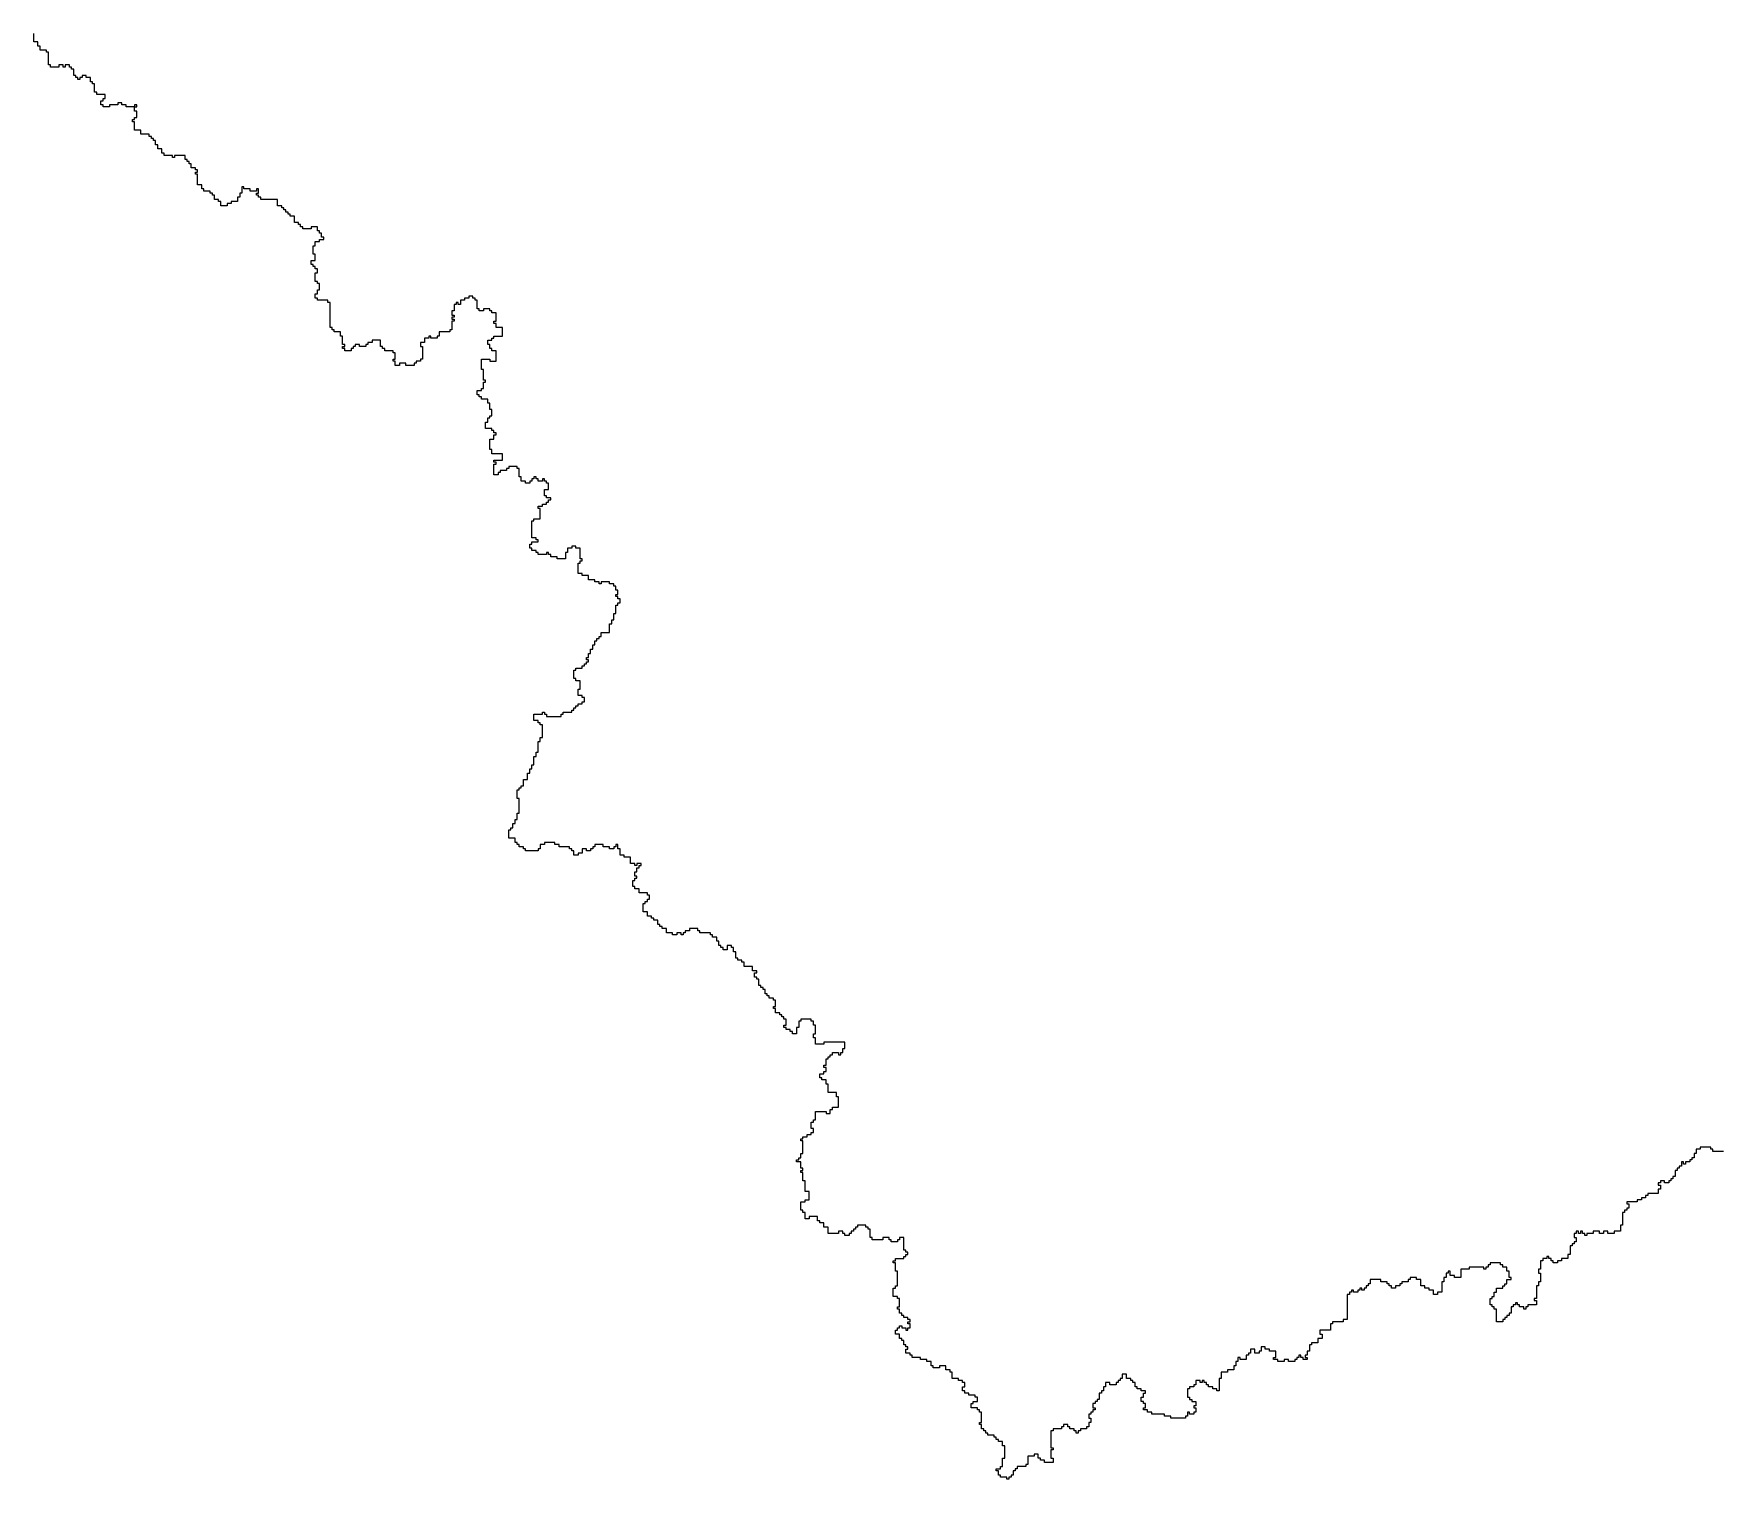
# Model space of a CAD drawing. Header units: inches. Extents: x -98695 to 376223, y 1122520 to 1501782.
# Drawn here: x 311630 to 336384, y 1146025 to 1167243 of the extents above; entities that cross this region are included whole.
import ezdxf

# ---------------------------------------------------------------- set-up
doc = ezdxf.new("R2010")
doc.units = ezdxf.units.IN
doc.header["$MEASUREMENT"] = 0
doc.layers.add('subs1', color=7, linetype='Continuous', true_color=0xc8dcf7)

msp = doc.modelspace()

# ---------------------------------------------------------------- linework, layer by layer
at = {"layer": 'subs1'}
msp.add_polyline3d([(336431, 1150837, 0), (336276, 1150837, 0), (336276, 1150868, 0), (336246, 1150868, 0), (336246, 1150899, 0), (336091, 1150899, 0), (336091, 1150868, 0), (336030, 1150868, 0), (336030, 1150806, 0), (335999, 1150806, 0), (335999, 1150745, 0), (335968, 1150745, 0), (335968, 1150714, 0), (335937, 1150714, 0), (335937, 1150683, 0), (335875, 1150683, 0), (335875, 1150652, 0), (335845, 1150652, 0), (335845, 1150683, 0), (335814, 1150683, 0), (335814, 1150621, 0), (335783, 1150621, 0), (335783, 1150590, 0), (335752, 1150590, 0), (335752, 1150559, 0), (335721, 1150559, 0), (335721, 1150467, 0), (335690, 1150467, 0), (335690, 1150436, 0), (335659, 1150436, 0), (335659, 1150405, 0), (335629, 1150405, 0), (335629, 1150374, 0), (335567, 1150374, 0), (335567, 1150405, 0), (335505, 1150405, 0), (335505, 1150374, 0), (335474, 1150374, 0), (335474, 1150344, 0), (335505, 1150344, 0), (335505, 1150282, 0), (335474, 1150282, 0), (335474, 1150220, 0), (335320, 1150220, 0), (335320, 1150189, 0), (335289, 1150189, 0), (335289, 1150158, 0), (335228, 1150158, 0), (335228, 1150128, 0), (335166, 1150128, 0), (335166, 1150097, 0), (335012, 1150097, 0), (335012, 1150066, 0), (335043, 1150066, 0), (335043, 1150004, 0), (335012, 1150004, 0), (335012, 1149973, 0), (334981, 1149973, 0), (334981, 1149942, 0), (334950, 1149942, 0), (334950, 1149757, 0), (334919, 1149757, 0), (334919, 1149665, 0), (334827, 1149665, 0), (334827, 1149634, 0), (334734, 1149634, 0), (334734, 1149665, 0), (334672, 1149665, 0), (334672, 1149634, 0), (334611, 1149634, 0), (334611, 1149665, 0), (334518, 1149665, 0), (334518, 1149634, 0), (334426, 1149634, 0), (334426, 1149603, 0), (334395, 1149603, 0), (334395, 1149634, 0), (334364, 1149634, 0), (334364, 1149665, 0), (334333, 1149665, 0), (334333, 1149634, 0), (334302, 1149634, 0), (334302, 1149665, 0), (334271, 1149665, 0), (334271, 1149634, 0), (334241, 1149634, 0), (334241, 1149572, 0), (334271, 1149572, 0), (334271, 1149511, 0), (334241, 1149511, 0), (334241, 1149480, 0), (334210, 1149480, 0), (334210, 1149449, 0), (334179, 1149449, 0), (334179, 1149326, 0), (334148, 1149326, 0), (334148, 1149264, 0), (334055, 1149264, 0), (334055, 1149233, 0), (333994, 1149233, 0), (333994, 1149202, 0), (333932, 1149202, 0), (333932, 1149233, 0), (333901, 1149233, 0), (333901, 1149264, 0), (333870, 1149264, 0), (333870, 1149295, 0), (333840, 1149295, 0), (333840, 1149264, 0), (333778, 1149264, 0), (333778, 1149233, 0), (333747, 1149233, 0), (333747, 1149110, 0), (333716, 1149110, 0), (333716, 1149048, 0), (333747, 1149048, 0), (333747, 1148925, 0), (333716, 1148925, 0), (333716, 1148863, 0), (333685, 1148863, 0), (333685, 1148678, 0), (333654, 1148678, 0), (333654, 1148647, 0), (333685, 1148647, 0), (333685, 1148585, 0), (333562, 1148585, 0), (333562, 1148554, 0), (333531, 1148554, 0), (333531, 1148524, 0), (333500, 1148524, 0), (333500, 1148554, 0), (333439, 1148554, 0), (333439, 1148585, 0), (333408, 1148585, 0), (333408, 1148616, 0), (333377, 1148616, 0), (333377, 1148585, 0), (333346, 1148585, 0), (333346, 1148554, 0), (333315, 1148554, 0), (333315, 1148462, 0), (333284, 1148462, 0), (333284, 1148431, 0), (333253, 1148431, 0), (333253, 1148400, 0), (333223, 1148400, 0), (333223, 1148369, 0), (333192, 1148369, 0), (333192, 1148338, 0), (333099, 1148338, 0), (333099, 1148524, 0), (333068, 1148524, 0), (333068, 1148554, 0), (333038, 1148554, 0), (333038, 1148585, 0), (333007, 1148585, 0), (333007, 1148678, 0), (333038, 1148678, 0), (333038, 1148709, 0), (333068, 1148709, 0), (333068, 1148770, 0), (333099, 1148770, 0), (333099, 1148832, 0), (333192, 1148832, 0), (333192, 1148863, 0), (333223, 1148863, 0), (333223, 1148894, 0), (333253, 1148894, 0), (333253, 1148955, 0), (333315, 1148955, 0), (333315, 1148986, 0), (333284, 1148986, 0), (333284, 1149079, 0), (333253, 1149079, 0), (333253, 1149140, 0), (333192, 1149140, 0), (333192, 1149171, 0), (333161, 1149171, 0), (333161, 1149202, 0), (333007, 1149202, 0), (333007, 1149171, 0), (332976, 1149171, 0), (332976, 1149140, 0), (332945, 1149140, 0), (332945, 1149110, 0), (332914, 1149110, 0), (332914, 1149140, 0), (332698, 1149140, 0), (332698, 1149110, 0), (332575, 1149110, 0), (332575, 1148986, 0), (332482, 1148986, 0), (332482, 1149017, 0), (332421, 1149017, 0), (332421, 1149079, 0), (332390, 1149079, 0), (332390, 1149048, 0), (332359, 1149048, 0), (332359, 1148986, 0), (332328, 1148986, 0), (332328, 1148925, 0), (332297, 1148925, 0), (332297, 1148770, 0), (332235, 1148770, 0), (332235, 1148739, 0), (332174, 1148739, 0), (332174, 1148801, 0), (332112, 1148801, 0), (332112, 1148832, 0), (332050, 1148832, 0), (332050, 1148863, 0), (331989, 1148863, 0), (331989, 1148955, 0), (331927, 1148955, 0), (331927, 1148986, 0), (331834, 1148986, 0), (331834, 1148955, 0), (331804, 1148955, 0), (331804, 1148925, 0), (331711, 1148925, 0), (331711, 1148894, 0), (331680, 1148894, 0), (331680, 1148863, 0), (331619, 1148863, 0), (331619, 1148832, 0), (331557, 1148832, 0), (331557, 1148863, 0), (331526, 1148863, 0), (331526, 1148894, 0), (331495, 1148894, 0), (331495, 1148925, 0), (331403, 1148925, 0), (331403, 1148955, 0), (331248, 1148955, 0), (331248, 1148894, 0), (331218, 1148894, 0), (331218, 1148863, 0), (331187, 1148863, 0), (331187, 1148832, 0), (331156, 1148832, 0), (331156, 1148801, 0), (331125, 1148801, 0), (331125, 1148832, 0), (331094, 1148832, 0), (331094, 1148801, 0), (331063, 1148801, 0), (331063, 1148770, 0), (331002, 1148770, 0), (331002, 1148801, 0), (330971, 1148801, 0), (330971, 1148770, 0), (330940, 1148770, 0), (330940, 1148739, 0), (330909, 1148739, 0), (330909, 1148369, 0), (330847, 1148369, 0), (330847, 1148338, 0), (330693, 1148338, 0), (330693, 1148308, 0), (330662, 1148308, 0), (330662, 1148215, 0), (330508, 1148215, 0), (330508, 1148153, 0), (330539, 1148153, 0), (330539, 1148092, 0), (330477, 1148092, 0), (330477, 1148030, 0), (330385, 1148030, 0), (330385, 1147999, 0), (330354, 1147999, 0), (330354, 1147907, 0), (330323, 1147907, 0), (330323, 1147845, 0), (330292, 1147845, 0), (330292, 1147814, 0), (330323, 1147814, 0), (330323, 1147783, 0), (330261, 1147783, 0), (330261, 1147814, 0), (330230, 1147814, 0), (330230, 1147845, 0), (330200, 1147845, 0), (330200, 1147814, 0), (330169, 1147814, 0), (330169, 1147783, 0), (330138, 1147783, 0), (330138, 1147752, 0), (330045, 1147752, 0), (330045, 1147783, 0), (329984, 1147783, 0), (329984, 1147752, 0), (329891, 1147752, 0), (329891, 1147783, 0), (329829, 1147783, 0), (329829, 1147814, 0), (329860, 1147814, 0), (329860, 1147907, 0), (329768, 1147907, 0), (329768, 1147937, 0), (329706, 1147937, 0), (329706, 1147968, 0), (329644, 1147968, 0), (329644, 1147907, 0), (329614, 1147907, 0), (329614, 1147876, 0), (329552, 1147876, 0), (329552, 1147937, 0), (329490, 1147937, 0), (329490, 1147876, 0), (329459, 1147876, 0), (329459, 1147845, 0), (329428, 1147845, 0), (329428, 1147783, 0), (329336, 1147783, 0), (329336, 1147814, 0), (329305, 1147814, 0), (329305, 1147752, 0), (329274, 1147752, 0), (329274, 1147691, 0), (329243, 1147691, 0), (329243, 1147629, 0), (329151, 1147629, 0), (329151, 1147598, 0), (329058, 1147598, 0), (329058, 1147506, 0), (329027, 1147506, 0), (329027, 1147321, 0), (328997, 1147321, 0), (328997, 1147351, 0), (328935, 1147351, 0), (328935, 1147382, 0), (328873, 1147382, 0), (328873, 1147413, 0), (328842, 1147413, 0), (328842, 1147444, 0), (328811, 1147444, 0), (328811, 1147475, 0), (328781, 1147475, 0), (328781, 1147444, 0), (328750, 1147444, 0), (328750, 1147475, 0), (328688, 1147475, 0), (328688, 1147413, 0), (328657, 1147413, 0), (328657, 1147382, 0), (328596, 1147382, 0), (328596, 1147351, 0), (328565, 1147351, 0), (328565, 1147228, 0), (328596, 1147228, 0), (328596, 1147197, 0), (328626, 1147197, 0), (328626, 1147166, 0), (328688, 1147166, 0), (328688, 1147105, 0), (328657, 1147105, 0), (328657, 1147074, 0), (328688, 1147074, 0), (328688, 1147012, 0), (328657, 1147012, 0), (328657, 1146981, 0), (328596, 1146981, 0), (328596, 1147012, 0), (328565, 1147012, 0), (328565, 1146950, 0), (328534, 1146950, 0), (328534, 1146920, 0), (328318, 1146920, 0), (328318, 1146950, 0), (328225, 1146950, 0), (328225, 1146981, 0), (328040, 1146981, 0), (328040, 1147012, 0), (327979, 1147012, 0), (327979, 1147043, 0), (327917, 1147043, 0), (327917, 1147074, 0), (327948, 1147074, 0), (327948, 1147135, 0), (327917, 1147135, 0), (327917, 1147166, 0), (327886, 1147166, 0), (327886, 1147228, 0), (327917, 1147228, 0), (327917, 1147290, 0), (327948, 1147290, 0), (327948, 1147321, 0), (327886, 1147321, 0), (327886, 1147351, 0), (327824, 1147351, 0), (327824, 1147382, 0), (327794, 1147382, 0), (327794, 1147444, 0), (327763, 1147444, 0), (327763, 1147475, 0), (327732, 1147475, 0), (327732, 1147506, 0), (327670, 1147506, 0), (327670, 1147567, 0), (327608, 1147567, 0), (327608, 1147506, 0), (327578, 1147506, 0), (327578, 1147475, 0), (327547, 1147475, 0), (327547, 1147444, 0), (327516, 1147444, 0), (327516, 1147413, 0), (327423, 1147413, 0), (327423, 1147444, 0), (327362, 1147444, 0), (327362, 1147382, 0), (327331, 1147382, 0), (327331, 1147321, 0), (327300, 1147321, 0), (327300, 1147290, 0), (327269, 1147290, 0), (327269, 1147197, 0), (327238, 1147197, 0), (327238, 1147166, 0), (327207, 1147166, 0), (327207, 1147135, 0), (327177, 1147135, 0), (327177, 1147074, 0), (327207, 1147074, 0), (327207, 1147043, 0), (327177, 1147043, 0), (327177, 1147012, 0), (327146, 1147012, 0), (327146, 1146981, 0), (327115, 1146981, 0), (327115, 1146920, 0), (327146, 1146920, 0), (327146, 1146858, 0), (327115, 1146858, 0), (327115, 1146796, 0), (327084, 1146796, 0), (327084, 1146765, 0), (326992, 1146765, 0), (326992, 1146734, 0), (326961, 1146734, 0), (326961, 1146704, 0), (326930, 1146704, 0), (326930, 1146734, 0), (326899, 1146734, 0), (326899, 1146765, 0), (326837, 1146765, 0), (326837, 1146796, 0), (326806, 1146796, 0), (326806, 1146827, 0), (326745, 1146827, 0), (326745, 1146796, 0), (326714, 1146796, 0), (326714, 1146765, 0), (326591, 1146765, 0), (326591, 1146734, 0), (326560, 1146734, 0), (326560, 1146488, 0), (326591, 1146488, 0), (326591, 1146457, 0), (326560, 1146457, 0), (326560, 1146333, 0), (326591, 1146333, 0), (326591, 1146272, 0), (326467, 1146272, 0), (326467, 1146303, 0), (326405, 1146303, 0), (326405, 1146333, 0), (326375, 1146333, 0), (326375, 1146395, 0), (326313, 1146395, 0), (326313, 1146364, 0), (326220, 1146364, 0), (326220, 1146241, 0), (326190, 1146241, 0), (326190, 1146210, 0), (326066, 1146210, 0), (326066, 1146179, 0), (326035, 1146179, 0), (326035, 1146148, 0), (326004, 1146148, 0), (326004, 1146087, 0), (325974, 1146087, 0), (325974, 1146056, 0), (325943, 1146056, 0), (325943, 1146025, 0), (325912, 1146025, 0), (325912, 1146056, 0), (325819, 1146056, 0), (325819, 1146087, 0), (325788, 1146087, 0), (325788, 1146148, 0), (325758, 1146148, 0), (325758, 1146179, 0), (325819, 1146179, 0), (325819, 1146210, 0), (325850, 1146210, 0), (325850, 1146333, 0), (325881, 1146333, 0), (325881, 1146518, 0), (325850, 1146518, 0), (325850, 1146580, 0), (325788, 1146580, 0), (325788, 1146611, 0), (325758, 1146611, 0), (325758, 1146642, 0), (325727, 1146642, 0), (325727, 1146673, 0), (325634, 1146673, 0), (325634, 1146704, 0), (325603, 1146704, 0), (325603, 1146734, 0), (325573, 1146734, 0), (325573, 1146765, 0), (325542, 1146765, 0), (325542, 1146827, 0), (325511, 1146827, 0), (325511, 1146858, 0), (325542, 1146858, 0), (325542, 1147012, 0), (325511, 1147012, 0), (325511, 1147043, 0), (325480, 1147043, 0), (325480, 1147074, 0), (325387, 1147074, 0), (325387, 1147135, 0), (325418, 1147135, 0), (325418, 1147166, 0), (325480, 1147166, 0), (325480, 1147228, 0), (325449, 1147228, 0), (325449, 1147259, 0), (325357, 1147259, 0), (325357, 1147290, 0), (325295, 1147290, 0), (325295, 1147321, 0), (325264, 1147321, 0), (325264, 1147382, 0), (325295, 1147382, 0), (325295, 1147444, 0), (325264, 1147444, 0), (325264, 1147475, 0), (325202, 1147475, 0), (325202, 1147506, 0), (325110, 1147506, 0), (325110, 1147598, 0), (325079, 1147598, 0), (325079, 1147629, 0), (325017, 1147629, 0), (325017, 1147691, 0), (324925, 1147691, 0), (324925, 1147660, 0), (324832, 1147660, 0), (324832, 1147691, 0), (324801, 1147691, 0), (324801, 1147752, 0), (324740, 1147752, 0), (324740, 1147783, 0), (324647, 1147783, 0), (324647, 1147814, 0), (324524, 1147814, 0), (324524, 1147845, 0), (324493, 1147845, 0), (324493, 1147876, 0), (324431, 1147876, 0), (324431, 1147937, 0), (324462, 1147937, 0), (324462, 1147968, 0), (324431, 1147968, 0), (324431, 1147999, 0), (324400, 1147999, 0), (324400, 1148061, 0), (324370, 1148061, 0), (324370, 1148092, 0), (324339, 1148092, 0), (324339, 1148153, 0), (324277, 1148153, 0), (324277, 1148215, 0), (324308, 1148215, 0), (324308, 1148246, 0), (324339, 1148246, 0), (324339, 1148277, 0), (324370, 1148277, 0), (324370, 1148246, 0), (324431, 1148246, 0), (324431, 1148215, 0), (324462, 1148215, 0), (324462, 1148246, 0), (324493, 1148246, 0), (324493, 1148308, 0), (324462, 1148308, 0), (324462, 1148338, 0), (324493, 1148338, 0), (324493, 1148369, 0), (324462, 1148369, 0), (324462, 1148400, 0), (324400, 1148400, 0), (324400, 1148431, 0), (324370, 1148431, 0), (324370, 1148462, 0), (324339, 1148462, 0), (324339, 1148524, 0), (324308, 1148524, 0), (324308, 1148554, 0), (324339, 1148554, 0), (324339, 1148678, 0), (324308, 1148678, 0), (324308, 1148709, 0), (324246, 1148709, 0), (324246, 1148832, 0), (324277, 1148832, 0), (324277, 1148863, 0), (324308, 1148863, 0), (324308, 1149079, 0), (324277, 1149079, 0), (324277, 1149202, 0), (324246, 1149202, 0), (324246, 1149233, 0), (324277, 1149233, 0), (324277, 1149264, 0), (324400, 1149264, 0), (324400, 1149295, 0), (324431, 1149295, 0), (324431, 1149326, 0), (324462, 1149326, 0), (324462, 1149356, 0), (324431, 1149356, 0), (324431, 1149387, 0), (324400, 1149387, 0), (324400, 1149572, 0), (324339, 1149572, 0), (324339, 1149541, 0), (324308, 1149541, 0), (324308, 1149511, 0), (324215, 1149511, 0), (324215, 1149541, 0), (324184, 1149541, 0), (324184, 1149572, 0), (324092, 1149572, 0), (324092, 1149541, 0), (323938, 1149541, 0), (323938, 1149572, 0), (323907, 1149572, 0), (323907, 1149696, 0), (323876, 1149696, 0), (323876, 1149727, 0), (323845, 1149727, 0), (323845, 1149757, 0), (323722, 1149757, 0), (323722, 1149727, 0), (323691, 1149727, 0), (323691, 1149696, 0), (323660, 1149696, 0), (323660, 1149665, 0), (323629, 1149665, 0), (323629, 1149634, 0), (323598, 1149634, 0), (323598, 1149603, 0), (323537, 1149603, 0), (323537, 1149634, 0), (323506, 1149634, 0), (323506, 1149665, 0), (323444, 1149665, 0), (323444, 1149634, 0), (323290, 1149634, 0), (323290, 1149727, 0), (323228, 1149727, 0), (323228, 1149788, 0), (323167, 1149788, 0), (323167, 1149819, 0), (323136, 1149819, 0), (323136, 1149881, 0), (323012, 1149881, 0), (323012, 1149850, 0), (322951, 1149850, 0), (322951, 1149942, 0), (322920, 1149942, 0), (322920, 1149973, 0), (322889, 1149973, 0), (322889, 1150097, 0), (322951, 1150097, 0), (322951, 1150128, 0), (323012, 1150128, 0), (323012, 1150251, 0), (322951, 1150251, 0), (322951, 1150405, 0), (322920, 1150405, 0), (322920, 1150529, 0), (322889, 1150529, 0), (322889, 1150559, 0), (322920, 1150559, 0), (322920, 1150590, 0), (322889, 1150590, 0), (322889, 1150683, 0), (322827, 1150683, 0), (322827, 1150714, 0), (322858, 1150714, 0), (322858, 1150745, 0), (322889, 1150745, 0), (322889, 1150806, 0), (322920, 1150806, 0), (322920, 1150991, 0), (322889, 1150991, 0), (322889, 1151022, 0), (322920, 1151022, 0), (322920, 1151053, 0), (322981, 1151053, 0), (322981, 1151084, 0), (323043, 1151084, 0), (323043, 1151115, 0), (323074, 1151115, 0), (323074, 1151176, 0), (323043, 1151176, 0), (323043, 1151269, 0), (323074, 1151269, 0), (323074, 1151300, 0), (323105, 1151300, 0), (323105, 1151423, 0), (323259, 1151423, 0), (323259, 1151392, 0), (323321, 1151392, 0), (323321, 1151454, 0), (323352, 1151454, 0), (323352, 1151485, 0), (323444, 1151485, 0), (323444, 1151639, 0), (323413, 1151639, 0), (323413, 1151701, 0), (323290, 1151701, 0), (323290, 1151824, 0), (323259, 1151824, 0), (323259, 1151886, 0), (323197, 1151886, 0), (323197, 1151917, 0), (323167, 1151917, 0), (323167, 1151978, 0), (323228, 1151978, 0), (323228, 1152009, 0), (323259, 1152009, 0), (323259, 1152071, 0), (323228, 1152071, 0), (323228, 1152102, 0), (323259, 1152102, 0), (323259, 1152194, 0), (323290, 1152194, 0), (323290, 1152225, 0), (323321, 1152225, 0), (323321, 1152256, 0), (323352, 1152256, 0), (323352, 1152287, 0), (323444, 1152287, 0), (323444, 1152256, 0), (323475, 1152256, 0), (323475, 1152287, 0), (323506, 1152287, 0), (323506, 1152349, 0), (323537, 1152349, 0), (323537, 1152441, 0), (323228, 1152441, 0), (323228, 1152410, 0), (323105, 1152410, 0), (323105, 1152503, 0), (323074, 1152503, 0), (323074, 1152564, 0), (323105, 1152564, 0), (323105, 1152688, 0), (323074, 1152688, 0), (323074, 1152750, 0), (323043, 1152750, 0), (323043, 1152780, 0), (322889, 1152780, 0), (322889, 1152750, 0), (322858, 1152750, 0), (322858, 1152657, 0), (322827, 1152657, 0), (322827, 1152564, 0), (322766, 1152564, 0), (322766, 1152595, 0), (322735, 1152595, 0), (322735, 1152626, 0), (322673, 1152626, 0), (322673, 1152657, 0), (322642, 1152657, 0), (322642, 1152688, 0), (322673, 1152688, 0), (322673, 1152780, 0), (322642, 1152780, 0), (322642, 1152811, 0), (322611, 1152811, 0), (322611, 1152842, 0), (322580, 1152842, 0), (322580, 1152873, 0), (322519, 1152873, 0), (322519, 1152935, 0), (322488, 1152935, 0), (322488, 1152965, 0), (322519, 1152965, 0), (322519, 1153058, 0), (322488, 1153058, 0), (322488, 1153089, 0), (322426, 1153089, 0), (322426, 1153120, 0), (322395, 1153120, 0), (322395, 1153151, 0), (322365, 1153151, 0), (322365, 1153212, 0), (322334, 1153212, 0), (322334, 1153243, 0), (322303, 1153243, 0), (322303, 1153274, 0), (322272, 1153274, 0), (322272, 1153366, 0), (322241, 1153366, 0), (322241, 1153397, 0), (322210, 1153397, 0), (322210, 1153459, 0), (322241, 1153459, 0), (322241, 1153490, 0), (322179, 1153490, 0), (322179, 1153552, 0), (322056, 1153552, 0), (322056, 1153613, 0), (322025, 1153613, 0), (322025, 1153644, 0), (321963, 1153644, 0), (321963, 1153675, 0), (321933, 1153675, 0), (321933, 1153768, 0), (321902, 1153768, 0), (321902, 1153829, 0), (321871, 1153829, 0), (321871, 1153860, 0), (321809, 1153860, 0), (321809, 1153798, 0), (321748, 1153798, 0), (321748, 1153829, 0), (321717, 1153829, 0), (321717, 1153860, 0), (321686, 1153860, 0), (321686, 1153922, 0), (321655, 1153922, 0), (321655, 1153983, 0), (321593, 1153983, 0), (321593, 1154014, 0), (321562, 1154014, 0), (321562, 1154045, 0), (321408, 1154045, 0), (321408, 1154076, 0), (321377, 1154076, 0), (321377, 1154107, 0), (321254, 1154107, 0), (321254, 1154076, 0), (321192, 1154076, 0), (321192, 1154045, 0), (321161, 1154045, 0), (321161, 1154014, 0), (321131, 1154014, 0), (321131, 1154045, 0), (321069, 1154045, 0), (321069, 1154014, 0), (321007, 1154014, 0), (321007, 1154045, 0), (320915, 1154045, 0), (320915, 1154107, 0), (320853, 1154107, 0), (320853, 1154138, 0), (320822, 1154138, 0), (320822, 1154169, 0), (320791, 1154169, 0), (320791, 1154230, 0), (320730, 1154230, 0), (320730, 1154261, 0), (320699, 1154261, 0), (320699, 1154292, 0), (320637, 1154292, 0), (320637, 1154354, 0), (320575, 1154354, 0), (320575, 1154477, 0), (320606, 1154477, 0), (320606, 1154508, 0), (320637, 1154508, 0), (320637, 1154539, 0), (320668, 1154539, 0), (320668, 1154600, 0), (320637, 1154600, 0), (320637, 1154631, 0), (320514, 1154631, 0), (320514, 1154693, 0), (320452, 1154693, 0), (320452, 1154724, 0), (320421, 1154724, 0), (320421, 1154816, 0), (320452, 1154816, 0), (320452, 1154847, 0), (320483, 1154847, 0), (320483, 1154878, 0), (320452, 1154878, 0), (320452, 1154940, 0), (320483, 1154940, 0), (320483, 1155001, 0), (320514, 1155001, 0), (320514, 1155032, 0), (320545, 1155032, 0), (320545, 1155063, 0), (320483, 1155063, 0), (320483, 1155032, 0), (320452, 1155032, 0), (320452, 1155063, 0), (320390, 1155063, 0), (320390, 1155156, 0), (320298, 1155156, 0), (320298, 1155186, 0), (320236, 1155186, 0), (320236, 1155279, 0), (320205, 1155279, 0), (320205, 1155341, 0), (320174, 1155341, 0), (320174, 1155310, 0), (320144, 1155310, 0), (320144, 1155279, 0), (320082, 1155279, 0), (320082, 1155310, 0), (319989, 1155310, 0), (319989, 1155341, 0), (319866, 1155341, 0), (319866, 1155310, 0), (319835, 1155310, 0), (319835, 1155279, 0), (319804, 1155279, 0), (319804, 1155248, 0), (319743, 1155248, 0), (319743, 1155279, 0), (319681, 1155279, 0), (319681, 1155217, 0), (319619, 1155217, 0), (319619, 1155186, 0), (319557, 1155186, 0), (319557, 1155248, 0), (319527, 1155248, 0), (319527, 1155279, 0), (319496, 1155279, 0), (319496, 1155310, 0), (319342, 1155310, 0), (319342, 1155341, 0), (319280, 1155341, 0), (319280, 1155372, 0), (319126, 1155372, 0), (319126, 1155341, 0), (319064, 1155341, 0), (319064, 1155279, 0), (319033, 1155279, 0), (319033, 1155248, 0), (318848, 1155248, 0), (318848, 1155279, 0), (318817, 1155279, 0), (318817, 1155310, 0), (318755, 1155310, 0), (318755, 1155341, 0), (318725, 1155341, 0), (318725, 1155372, 0), (318694, 1155372, 0), (318694, 1155433, 0), (318601, 1155433, 0), (318601, 1155557, 0), (318632, 1155557, 0), (318632, 1155587, 0), (318663, 1155587, 0), (318663, 1155649, 0), (318694, 1155649, 0), (318694, 1155711, 0), (318725, 1155711, 0), (318725, 1155803, 0), (318755, 1155803, 0), (318755, 1156019, 0), (318725, 1156019, 0), (318725, 1156143, 0), (318755, 1156143, 0), (318755, 1156174, 0), (318786, 1156174, 0), (318786, 1156204, 0), (318817, 1156204, 0), (318817, 1156297, 0), (318879, 1156297, 0), (318879, 1156389, 0), (318910, 1156389, 0), (318910, 1156451, 0), (318941, 1156451, 0), (318941, 1156513, 0), (318971, 1156513, 0), (318971, 1156636, 0), (319002, 1156636, 0), (319002, 1156698, 0), (319033, 1156698, 0), (319033, 1156852, 0), (319064, 1156852, 0), (319064, 1156914, 0), (319095, 1156914, 0), (319095, 1157099, 0), (319064, 1157099, 0), (319064, 1157130, 0), (319033, 1157130, 0), (319033, 1157161, 0), (318971, 1157161, 0), (318971, 1157253, 0), (319095, 1157253, 0), (319095, 1157284, 0), (319126, 1157284, 0), (319126, 1157253, 0), (319156, 1157253, 0), (319156, 1157222, 0), (319372, 1157222, 0), (319372, 1157253, 0), (319403, 1157253, 0), (319403, 1157284, 0), (319527, 1157284, 0), (319527, 1157315, 0), (319557, 1157315, 0), (319557, 1157346, 0), (319588, 1157346, 0), (319588, 1157377, 0), (319619, 1157377, 0), (319619, 1157407, 0), (319681, 1157407, 0), (319681, 1157438, 0), (319712, 1157438, 0), (319712, 1157500, 0), (319681, 1157500, 0), (319681, 1157531, 0), (319619, 1157531, 0), (319619, 1157623, 0), (319650, 1157623, 0), (319650, 1157747, 0), (319588, 1157747, 0), (319588, 1157778, 0), (319557, 1157778, 0), (319557, 1157901, 0), (319588, 1157901, 0), (319588, 1157932, 0), (319681, 1157932, 0), (319681, 1157963, 0), (319712, 1157963, 0), (319712, 1157994, 0), (319743, 1157994, 0), (319743, 1158024, 0), (319773, 1158024, 0), (319773, 1158055, 0), (319743, 1158055, 0), (319743, 1158086, 0), (319773, 1158086, 0), (319773, 1158148, 0), (319804, 1158148, 0), (319804, 1158209, 0), (319835, 1158209, 0), (319835, 1158271, 0), (319866, 1158271, 0), (319866, 1158333, 0), (319897, 1158333, 0), (319897, 1158364, 0), (319928, 1158364, 0), (319928, 1158395, 0), (319958, 1158395, 0), (319958, 1158456, 0), (320082, 1158456, 0), (320082, 1158580, 0), (320113, 1158580, 0), (320113, 1158641, 0), (320144, 1158641, 0), (320144, 1158734, 0), (320174, 1158734, 0), (320174, 1158857, 0), (320205, 1158857, 0), (320205, 1158888, 0), (320236, 1158888, 0), (320236, 1158950, 0), (320205, 1158950, 0), (320205, 1158981, 0), (320174, 1158981, 0), (320174, 1159011, 0), (320205, 1159011, 0), (320205, 1159073, 0), (320174, 1159073, 0), (320174, 1159135, 0), (320144, 1159135, 0), (320144, 1159166, 0), (320082, 1159166, 0), (320082, 1159197, 0), (319958, 1159197, 0), (319958, 1159166, 0), (319928, 1159166, 0), (319928, 1159197, 0), (319866, 1159197, 0), (319866, 1159227, 0), (319773, 1159227, 0), (319773, 1159289, 0), (319681, 1159289, 0), (319681, 1159320, 0), (319619, 1159320, 0), (319619, 1159474, 0), (319650, 1159474, 0), (319650, 1159505, 0), (319681, 1159505, 0), (319681, 1159536, 0), (319650, 1159536, 0), (319650, 1159690, 0), (319588, 1159690, 0), (319588, 1159721, 0), (319527, 1159721, 0), (319527, 1159690, 0), (319465, 1159690, 0), (319465, 1159628, 0), (319434, 1159628, 0), (319434, 1159536, 0), (319311, 1159536, 0), (319311, 1159567, 0), (319218, 1159567, 0), (319218, 1159598, 0), (319187, 1159598, 0), (319187, 1159628, 0), (319156, 1159628, 0), (319156, 1159598, 0), (319033, 1159598, 0), (319033, 1159628, 0), (319002, 1159628, 0), (319002, 1159659, 0), (318941, 1159659, 0), (318941, 1159690, 0), (318910, 1159690, 0), (318910, 1159752, 0), (318941, 1159752, 0), (318941, 1159783, 0), (319033, 1159783, 0), (319033, 1159813, 0), (319002, 1159813, 0), (319002, 1159844, 0), (318941, 1159844, 0), (318941, 1160091, 0), (318971, 1160091, 0), (318971, 1160122, 0), (319064, 1160122, 0), (319064, 1160276, 0), (319033, 1160276, 0), (319033, 1160307, 0), (319095, 1160307, 0), (319095, 1160338, 0), (319156, 1160338, 0), (319156, 1160369, 0), (319187, 1160369, 0), (319187, 1160400, 0), (319218, 1160400, 0), (319218, 1160430, 0), (319156, 1160430, 0), (319156, 1160461, 0), (319126, 1160461, 0), (319126, 1160554, 0), (319187, 1160554, 0), (319187, 1160646, 0), (319156, 1160646, 0), (319156, 1160677, 0), (319126, 1160677, 0), (319126, 1160708, 0), (319095, 1160708, 0), (319095, 1160677, 0), (319033, 1160677, 0), (319033, 1160708, 0), (319002, 1160708, 0), (319002, 1160739, 0), (318971, 1160739, 0), (318971, 1160708, 0), (318941, 1160708, 0), (318941, 1160677, 0), (318910, 1160677, 0), (318910, 1160646, 0), (318848, 1160646, 0), (318848, 1160677, 0), (318786, 1160677, 0), (318786, 1160739, 0), (318755, 1160739, 0), (318755, 1160862, 0), (318725, 1160862, 0), (318725, 1160893, 0), (318601, 1160893, 0), (318601, 1160862, 0), (318570, 1160862, 0), (318570, 1160831, 0), (318478, 1160831, 0), (318478, 1160801, 0), (318447, 1160801, 0), (318447, 1160770, 0), (318385, 1160770, 0), (318385, 1160924, 0), (318416, 1160924, 0), (318416, 1160955, 0), (318385, 1160955, 0), (318385, 1160986, 0), (318509, 1160986, 0), (318509, 1161078, 0), (318354, 1161078, 0), (318354, 1161140, 0), (318324, 1161140, 0), (318324, 1161294, 0), (318385, 1161294, 0), (318385, 1161356, 0), (318416, 1161356, 0), (318416, 1161387, 0), (318385, 1161387, 0), (318385, 1161418, 0), (318354, 1161418, 0), (318354, 1161448, 0), (318262, 1161448, 0), (318262, 1161541, 0), (318293, 1161541, 0), (318293, 1161603, 0), (318324, 1161603, 0), (318324, 1161633, 0), (318354, 1161633, 0), (318354, 1161726, 0), (318324, 1161726, 0), (318324, 1161819, 0), (318293, 1161819, 0), (318293, 1161880, 0), (318200, 1161880, 0), (318200, 1161911, 0), (318169, 1161911, 0), (318169, 1161942, 0), (318138, 1161942, 0), (318138, 1162004, 0), (318200, 1162004, 0), (318200, 1162034, 0), (318231, 1162034, 0), (318231, 1162127, 0), (318262, 1162127, 0), (318262, 1162158, 0), (318231, 1162158, 0), (318231, 1162312, 0), (318200, 1162312, 0), (318200, 1162466, 0), (318324, 1162466, 0), (318324, 1162435, 0), (318416, 1162435, 0), (318416, 1162590, 0), (318354, 1162590, 0), (318354, 1162621, 0), (318324, 1162621, 0), (318324, 1162682, 0), (318293, 1162682, 0), (318293, 1162744, 0), (318354, 1162744, 0), (318354, 1162775, 0), (318385, 1162775, 0), (318385, 1162806, 0), (318509, 1162806, 0), (318509, 1162929, 0), (318416, 1162929, 0), (318416, 1162991, 0), (318385, 1162991, 0), (318385, 1163022, 0), (318416, 1163022, 0), (318416, 1163145, 0), (318354, 1163145, 0), (318354, 1163176, 0), (318324, 1163176, 0), (318324, 1163207, 0), (318231, 1163207, 0), (318231, 1163176, 0), (318169, 1163176, 0), (318169, 1163207, 0), (318138, 1163207, 0), (318138, 1163330, 0), (318108, 1163330, 0), (318108, 1163361, 0), (318077, 1163361, 0), (318077, 1163392, 0), (318015, 1163392, 0), (318015, 1163361, 0), (317953, 1163361, 0), (317953, 1163330, 0), (317892, 1163330, 0), (317892, 1163268, 0), (317861, 1163268, 0), (317861, 1163299, 0), (317830, 1163299, 0), (317830, 1163268, 0), (317799, 1163268, 0), (317799, 1163176, 0), (317768, 1163176, 0), (317768, 1163114, 0), (317799, 1163114, 0), (317799, 1163083, 0), (317768, 1163083, 0), (317768, 1163052, 0), (317799, 1163052, 0), (317799, 1163022, 0), (317768, 1163022, 0), (317768, 1162898, 0), (317737, 1162898, 0), (317737, 1162867, 0), (317583, 1162867, 0), (317583, 1162806, 0), (317552, 1162806, 0), (317552, 1162775, 0), (317460, 1162775, 0), (317460, 1162806, 0), (317429, 1162806, 0), (317429, 1162775, 0), (317367, 1162775, 0), (317367, 1162713, 0), (317306, 1162713, 0), (317306, 1162651, 0), (317336, 1162651, 0), (317336, 1162466, 0), (317306, 1162466, 0), (317306, 1162435, 0), (317244, 1162435, 0), (317244, 1162405, 0), (317213, 1162405, 0), (317213, 1162374, 0), (317090, 1162374, 0), (317090, 1162405, 0), (316997, 1162405, 0), (316997, 1162374, 0), (316935, 1162374, 0), (316935, 1162435, 0), (316905, 1162435, 0), (316905, 1162466, 0), (316935, 1162466, 0), (316935, 1162559, 0), (316905, 1162559, 0), (316905, 1162590, 0), (316781, 1162590, 0), (316781, 1162621, 0), (316750, 1162621, 0), (316750, 1162651, 0), (316720, 1162651, 0), (316720, 1162744, 0), (316596, 1162744, 0), (316596, 1162713, 0), (316534, 1162713, 0), (316534, 1162682, 0), (316504, 1162682, 0), (316504, 1162651, 0), (316411, 1162651, 0), (316411, 1162682, 0), (316349, 1162682, 0), (316349, 1162651, 0), (316319, 1162651, 0), (316319, 1162621, 0), (316288, 1162621, 0), (316288, 1162590, 0), (316195, 1162590, 0), (316195, 1162621, 0), (316164, 1162621, 0), (316164, 1162651, 0), (316195, 1162651, 0), (316195, 1162682, 0), (316164, 1162682, 0), (316164, 1162806, 0), (316133, 1162806, 0), (316133, 1162867, 0), (316041, 1162867, 0), (316041, 1162898, 0), (316010, 1162898, 0), (316010, 1162929, 0), (315979, 1162929, 0), (315979, 1163299, 0), (315948, 1163299, 0), (315948, 1163330, 0), (315794, 1163330, 0), (315794, 1163361, 0), (315763, 1163361, 0), (315763, 1163423, 0), (315794, 1163423, 0), (315794, 1163484, 0), (315825, 1163484, 0), (315825, 1163577, 0), (315794, 1163577, 0), (315794, 1163608, 0), (315763, 1163608, 0), (315763, 1163731, 0), (315794, 1163731, 0), (315794, 1163793, 0), (315763, 1163793, 0), (315763, 1163824, 0), (315732, 1163824, 0), (315732, 1163854, 0), (315702, 1163854, 0), (315702, 1163916, 0), (315763, 1163916, 0), (315763, 1164009, 0), (315732, 1164009, 0), (315732, 1164132, 0), (315763, 1164132, 0), (315763, 1164194, 0), (315825, 1164194, 0), (315825, 1164225, 0), (315887, 1164225, 0), (315887, 1164255, 0), (315856, 1164255, 0), (315856, 1164317, 0), (315825, 1164317, 0), (315825, 1164348, 0), (315794, 1164348, 0), (315794, 1164410, 0), (315702, 1164410, 0), (315702, 1164379, 0), (315578, 1164379, 0), (315578, 1164410, 0), (315547, 1164410, 0), (315547, 1164441, 0), (315517, 1164441, 0), (315517, 1164471, 0), (315455, 1164471, 0), (315455, 1164564, 0), (315393, 1164564, 0), (315393, 1164595, 0), (315362, 1164595, 0), (315362, 1164626, 0), (315331, 1164626, 0), (315331, 1164656, 0), (315301, 1164656, 0), (315301, 1164687, 0), (315270, 1164687, 0), (315270, 1164718, 0), (315208, 1164718, 0), (315208, 1164811, 0), (314961, 1164811, 0), (314961, 1164842, 0), (314930, 1164842, 0), (314930, 1164872, 0), (314900, 1164872, 0), (314900, 1164903, 0), (314930, 1164903, 0), (314930, 1164965, 0), (314900, 1164965, 0), (314900, 1164934, 0), (314807, 1164934, 0), (314807, 1164965, 0), (314714, 1164965, 0), (314714, 1164996, 0), (314684, 1164996, 0), (314684, 1164903, 0), (314653, 1164903, 0), (314653, 1164842, 0), (314622, 1164842, 0), (314622, 1164780, 0), (314529, 1164780, 0), (314529, 1164749, 0), (314468, 1164749, 0), (314468, 1164718, 0), (314375, 1164718, 0), (314375, 1164780, 0), (314344, 1164780, 0), (314344, 1164811, 0), (314283, 1164811, 0), (314283, 1164872, 0), (314252, 1164872, 0), (314252, 1164903, 0), (314221, 1164903, 0), (314221, 1164934, 0), (314128, 1164934, 0), (314128, 1164965, 0), (314098, 1164965, 0), (314098, 1165027, 0), (314036, 1165027, 0), (314036, 1165181, 0), (314005, 1165181, 0), (314005, 1165212, 0), (314036, 1165212, 0), (314036, 1165243, 0), (314005, 1165243, 0), (314005, 1165273, 0), (313943, 1165273, 0), (313943, 1165335, 0), (313912, 1165335, 0), (313912, 1165366, 0), (313882, 1165366, 0), (313882, 1165397, 0), (313851, 1165397, 0), (313851, 1165458, 0), (313697, 1165458, 0), (313697, 1165428, 0), (313666, 1165428, 0), (313666, 1165458, 0), (313542, 1165458, 0), (313542, 1165489, 0), (313511, 1165489, 0), (313511, 1165551, 0), (313450, 1165551, 0), (313450, 1165613, 0), (313419, 1165613, 0), (313419, 1165674, 0), (313388, 1165674, 0), (313388, 1165705, 0), (313357, 1165705, 0), (313357, 1165736, 0), (313326, 1165736, 0), (313326, 1165767, 0), (313203, 1165767, 0), (313203, 1165829, 0), (313110, 1165829, 0), (313110, 1165952, 0), (313080, 1165952, 0), (313080, 1165983, 0), (313110, 1165983, 0), (313110, 1166014, 0), (313141, 1166014, 0), (313141, 1166106, 0), (313110, 1166106, 0), (313110, 1166168, 0), (313141, 1166168, 0), (313141, 1166199, 0), (313110, 1166199, 0), (313110, 1166168, 0), (312987, 1166168, 0), (312987, 1166199, 0), (312925, 1166199, 0), (312925, 1166230, 0), (312864, 1166230, 0), (312864, 1166199, 0), (312740, 1166199, 0), (312740, 1166168, 0), (312648, 1166168, 0), (312648, 1166199, 0), (312617, 1166199, 0), (312617, 1166260, 0), (312648, 1166260, 0), (312648, 1166291, 0), (312679, 1166291, 0), (312679, 1166353, 0), (312555, 1166353, 0), (312555, 1166384, 0), (312524, 1166384, 0), (312524, 1166507, 0), (312494, 1166507, 0), (312494, 1166538, 0), (312463, 1166538, 0), (312463, 1166600, 0), (312401, 1166600, 0), (312401, 1166631, 0), (312339, 1166631, 0), (312339, 1166600, 0), (312308, 1166600, 0), (312308, 1166569, 0), (312278, 1166569, 0), (312278, 1166600, 0), (312247, 1166600, 0), (312247, 1166631, 0), (312216, 1166631, 0), (312216, 1166723, 0), (312185, 1166723, 0), (312185, 1166754, 0), (312154, 1166754, 0), (312154, 1166785, 0), (312093, 1166785, 0), (312093, 1166754, 0), (312062, 1166754, 0), (312062, 1166785, 0), (312000, 1166785, 0), (312000, 1166754, 0), (311877, 1166754, 0), (311877, 1166785, 0), (311846, 1166785, 0), (311846, 1166970, 0), (311815, 1166970, 0), (311815, 1167001, 0), (311722, 1167001, 0), (311722, 1167062, 0), (311691, 1167062, 0), (311691, 1167124, 0), (311630, 1167124, 0), (311630, 1167248, 0)], dxfattribs=at)

doc.saveas('drawing.dxf')
